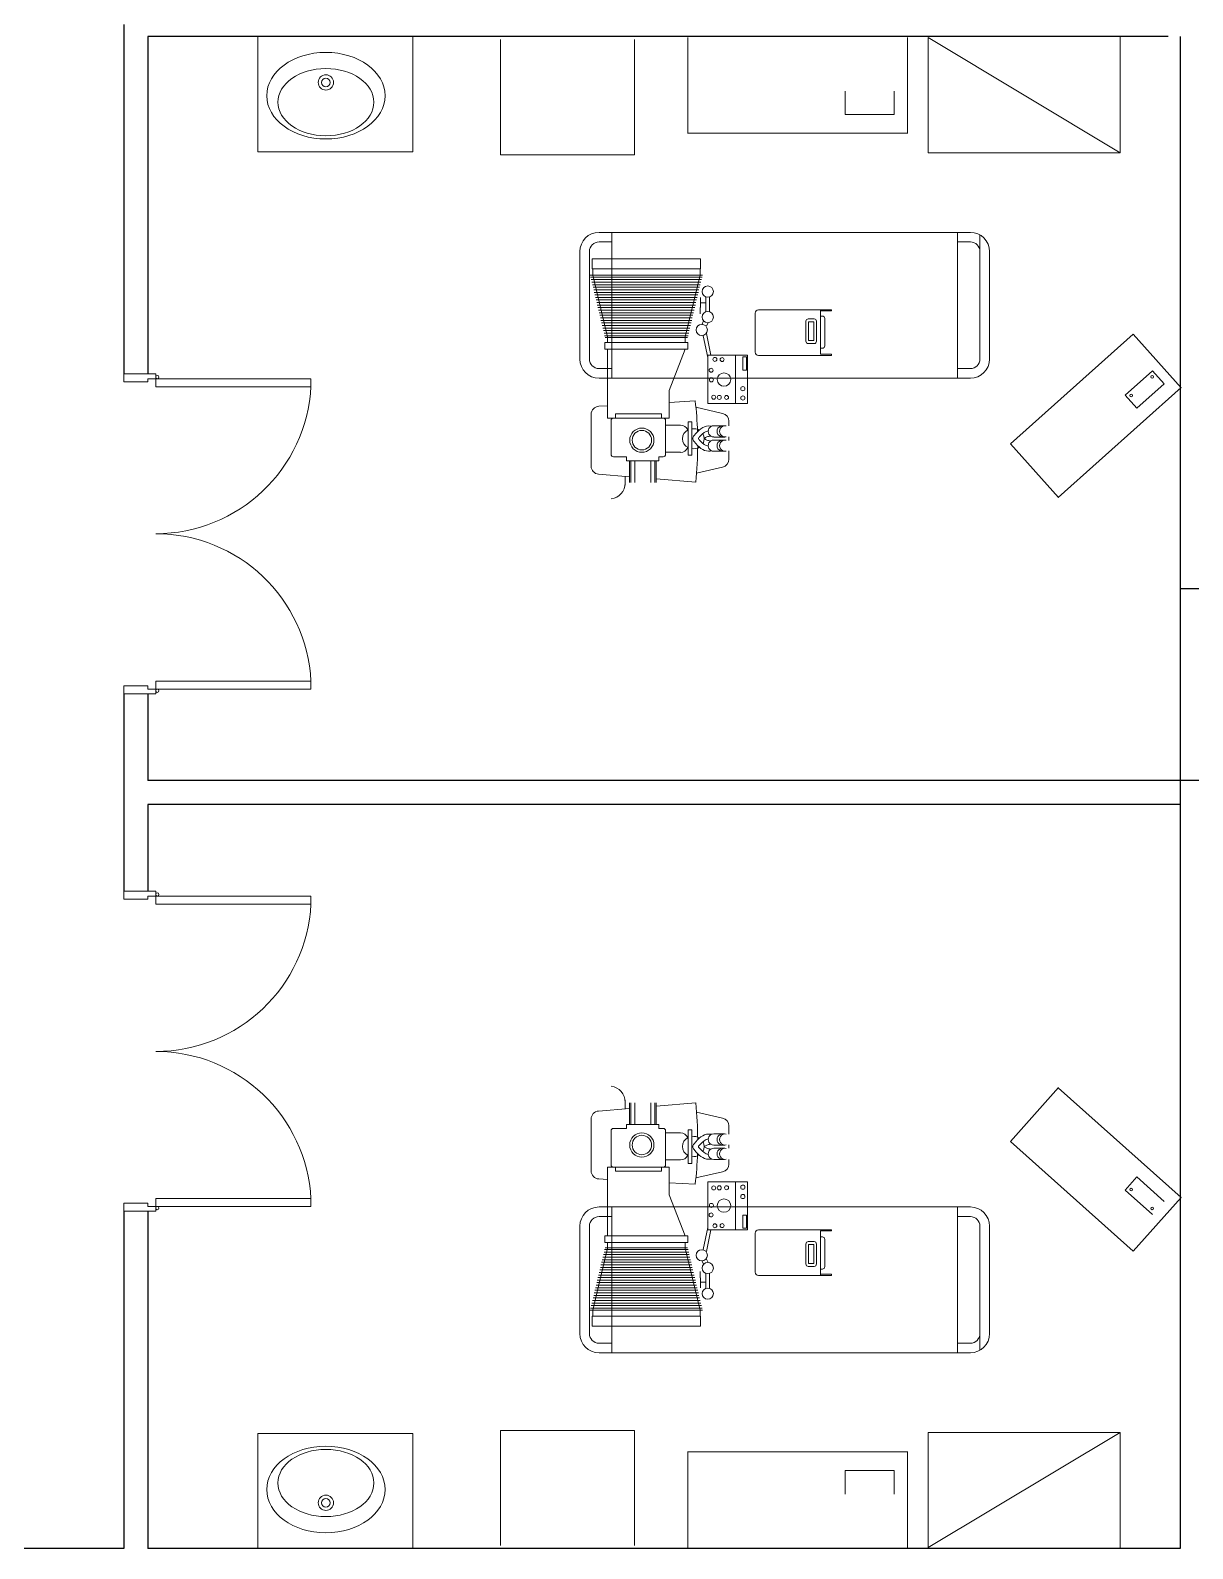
# Model space of a CAD drawing. Extents: x -3700 to 3801, y 313 to 399.
# Drawn here: x 29.34 to 36.6, y 348.68 to 358.16 of the extents above; entities that cross this region are included whole.
import ezdxf
from ezdxf import colors
from ezdxf.entities.mleader import LeaderData, LeaderLine
from ezdxf.math import Vec2, Vec3

# ---------------------------------------------------------------- set-up
doc = ezdxf.new("R2010")
doc.units = 0
doc.header["$LTSCALE"] = 0.15
doc.layers.get('0').update_dxf_attribs({"color": 252})
for name, color, linetype in [('0 sockets', 252, 'Continuous'), ('0 WIRINF', 2, 'Continuous'), ('grocol', 252, 'Continuous')]:
    doc.layers.add(name, color=color, linetype=linetype)
for name, color, linetype, lineweight in [('DOOR', 252, 'Continuous', 20), ('FURNITURE-1', 252, 'Continuous', 9), ('sofa', 252, 'Continuous', 9), ('wall', 252, 'Continuous', 30)]:
    doc.layers.add(name, color=color, linetype=linetype, lineweight=lineweight)

# ---------------------------------------------------------------- blocks, each defined once
blk = doc.blocks.new('ELLIPSE')
blk.add_circle((0.5, 0.5), 0.5)
blk = doc.blocks.new('ARCH')
at = {"layer": 'DOOR'}
for points in [[(30.125, 355.9866), (30.125, 356.0166), (29.925, 356.0166), (29.925, 355.9666), (30.075, 355.9666), (30.075, 355.9866)], [(30.125, 355.9866), (31.095, 355.9866), (31.095, 355.9366), (30.125, 355.9366)], [(30.125, 354.0466), (30.125, 354.0166), (29.925, 354.0166), (29.925, 354.0666), (30.075, 354.0666), (30.075, 354.0466)], [(30.125, 354.0466), (31.095, 354.0466), (31.095, 354.0966), (30.125, 354.0966)], [(30.125, 352.7534), (30.125, 352.7834), (29.925, 352.7834), (29.925, 352.7334), (30.075, 352.7334), (30.075, 352.7534)], [(30.125, 352.7534), (31.095, 352.7534), (31.095, 352.7034), (30.125, 352.7034)], [(30.125, 350.8134), (30.125, 350.7834), (29.925, 350.7834), (29.925, 350.8334), (30.075, 350.8334), (30.075, 350.8134)], [(30.125, 350.8134), (31.095, 350.8134), (31.095, 350.8634), (30.125, 350.8634)]]:
    blk.add_lwpolyline(points, close=True, dxfattribs=at)
for centre in [(30.135, 355.9966), (30.135, 354.0366), (30.135, 352.7634), (30.135, 350.8034)]:
    blk.add_circle(centre, 0.01, dxfattribs=at)
for centre, start, end in [((30.125, 355.9892), 270, 357.04922), ((30.125, 354.0466), 2.95078, 90), ((30.125, 352.7534), 270, 357.04922), ((30.125, 350.8108), 2.95078, 90)]:
    blk.add_arc(centre, 0.9713, start, end, dxfattribs=at)
at = {"layer": 'FURNITURE-1', "ltscale": 0.5}
for p, q in [((30.7636, 358.125), (30.7636, 357.405)), ((31.7306, 358.125), (31.7306, 357.405)), ((32.2798, 357.3859), (32.2798, 358.1059)), ((33.1164, 357.3859), (33.1164, 358.1059)), ((33.4497, 357.5184), (33.4497, 358.1184)), ((34.8218, 357.5184), (34.8218, 358.1184)), ((36.1507, 357.3984), (34.9507, 358.1184)), ((34.9507, 357.3984), (34.9507, 358.1184)), ((36.1507, 358.125), (36.1507, 357.3984)), ((34.4332, 357.6374), (34.4332, 357.7836)), ((34.7379, 357.6374), (34.7379, 357.7836)), ((34.4332, 357.6374), (34.7379, 357.6374)), ((33.4497, 357.5202), (34.8218, 357.5202)), ((31.7306, 357.405), (30.7636, 357.405)), ((32.2798, 357.3859), (33.1164, 357.3859)), ((36.1507, 357.3984), (34.9507, 357.3984)), ((35.1349, 356.9013), (32.9749, 356.9013)), ((35.1349, 356.9013), (32.9749, 356.9013)), ((35.1349, 356.9013), (35.1349, 355.9898)), ((35.1349, 356.9013), (35.2149, 356.9013)), ((35.2749, 356.8852), (35.2749, 356.1098)), ((35.1349, 356.8413), (35.2149, 356.8413)), ((35.3349, 356.7813), (35.3349, 356.1098)), ((35.4654, 355.5795), (36.2324, 356.2655)), ((36.5324, 355.93), (36.2324, 356.2655)), ((35.1349, 356.0498), (35.2149, 356.0498)), ((36.3529, 356.0364), (36.1825, 355.884)), ((36.426, 355.9546), (36.3529, 356.0364)), ((35.1349, 355.9898), (32.9749, 355.9898)), ((35.1349, 355.9898), (32.9749, 355.9898)), ((35.1349, 355.9898), (35.2149, 355.9898)), ((35.7645, 355.2451), (36.5315, 355.9311)), ((36.2556, 355.8023), (36.426, 355.9546)), ((36.2556, 355.8023), (36.1825, 355.884)), ((35.7654, 355.244), (35.4654, 355.5795)), ((35.7654, 351.556), (35.4654, 351.2205)), ((35.7645, 351.5549), (36.5315, 350.8689)), ((35.4654, 351.2205), (36.2324, 350.5345)), ((36.2556, 350.9977), (36.1825, 350.916)), ((36.2556, 350.9977), (36.426, 350.8454)), ((36.3529, 350.7636), (36.1825, 350.916)), ((35.1349, 350.8102), (32.9749, 350.8102)), ((35.1349, 350.8102), (32.9749, 350.8102)), ((35.1349, 349.8987), (35.1349, 350.8102)), ((35.1349, 350.8102), (35.2149, 350.8102)), ((36.5324, 350.87), (36.2324, 350.5345)), ((35.1349, 350.7502), (35.2149, 350.7502)), ((35.2749, 349.9148), (35.2749, 350.6902)), ((35.3349, 350.0187), (35.3349, 350.6902)), ((35.1349, 349.9587), (35.2149, 349.9587)), ((35.1349, 349.8987), (32.9749, 349.8987)), ((35.1349, 349.8987), (32.9749, 349.8987)), ((35.1349, 349.8987), (35.2149, 349.8987)), ((31.7306, 349.395), (30.7636, 349.395)), ((30.7636, 348.675), (30.7636, 349.395)), ((31.7306, 348.675), (31.7306, 349.395)), ((32.2798, 349.4141), (32.2798, 348.6941)), ((32.2798, 349.4141), (33.1164, 349.4141)), ((33.1164, 349.4141), (33.1164, 348.6941)), ((36.1507, 349.4016), (34.9507, 348.6816)), ((36.1507, 349.4016), (34.9507, 349.4016)), ((34.9507, 349.4016), (34.9507, 348.6816)), ((36.1507, 349.4016), (36.1507, 348.6816)), ((33.4497, 349.2816), (33.4497, 348.6816)), ((33.4497, 349.2798), (34.8218, 349.2798)), ((34.8218, 349.2816), (34.8218, 348.6816)), ((34.4332, 349.1626), (34.4332, 349.0164)), ((34.4332, 349.1626), (34.7379, 349.1626)), ((34.7379, 349.1626), (34.7379, 349.0164))]:
    blk.add_line(p, q, dxfattribs=at)
for centre in [(36.3514, 355.9984), (36.2204, 355.8813), (36.2204, 350.9187), (36.3514, 350.8016)]:
    blk.add_circle(centre, 0.00846, dxfattribs=at)
for centre, radius, start, end in [((35.2149, 356.7813), 0.12, 0, 90), ((35.2149, 356.7813), 0.06, 0, 90), ((35.2149, 356.1098), 0.12, 270, 0), ((35.2149, 356.1098), 0.06, 270, 0), ((35.2149, 350.6902), 0.12, 0, 90), ((35.2149, 350.6902), 0.06, 0, 90), ((35.2149, 350.0187), 0.06, 270, 0), ((35.2149, 350.0187), 0.12, 270, 0)]:
    blk.add_arc(centre, radius, start, end, dxfattribs=at)
at = {"layer": 'grocol', "ltscale": 0.5}
blk.add_line((40.3743, 354.6726), (36.5299, 354.6726), dxfattribs=at)
at = {"layer": 'sofa'}
for p, q in [((32.9749, 356.9013), (32.895, 356.9013)), ((32.9749, 356.9013), (32.895, 356.9013)), ((32.9749, 356.9013), (32.9749, 355.9898)), ((32.9749, 356.9013), (32.9749, 355.9898)), ((32.775, 356.7813), (32.775, 356.1098)), ((32.775, 356.7813), (32.775, 356.1098)), ((32.835, 356.7813), (32.835, 356.1098)), ((32.835, 356.7813), (32.835, 356.1098)), ((32.9749, 356.8413), (32.895, 356.8413)), ((32.9749, 356.8413), (32.895, 356.8413)), ((32.852, 356.6729), (32.852, 356.7354)), ((32.852, 356.6729), (32.852, 356.7354)), ((32.852, 356.7354), (33.5289, 356.7354)), ((32.852, 356.7354), (33.5289, 356.7354)), ((33.5289, 356.6729), (33.5289, 356.7354)), ((33.5289, 356.6729), (33.5289, 356.7354)), ((33.5412, 356.6339), (32.8396, 356.6339)), ((33.5412, 356.6339), (32.8396, 356.6339)), ((33.5384, 356.622), (32.8424, 356.622)), ((33.5384, 356.622), (32.8424, 356.622)), ((33.5346, 356.6061), (32.8462, 356.6061)), ((33.5346, 356.6061), (32.8462, 356.6061)), ((33.5308, 356.5901), (32.85, 356.5901)), ((33.5308, 356.5901), (32.85, 356.5901)), ((33.5289, 356.6729), (32.852, 356.6729)), ((33.5289, 356.6729), (32.852, 356.6729)), ((32.8551, 356.6339), (32.8551, 356.6729)), ((32.8551, 356.6339), (32.8551, 356.6729)), ((32.8551, 356.6339), (32.947, 356.2479)), ((32.8551, 356.6339), (32.947, 356.2479)), ((33.5258, 356.6339), (33.4338, 356.2479)), ((33.5258, 356.6339), (33.4338, 356.2479)), ((33.5258, 356.6339), (33.5258, 356.6729)), ((33.527, 356.5742), (32.8538, 356.5742)), ((33.527, 356.5742), (32.8538, 356.5742)), ((33.5232, 356.5583), (32.8576, 356.5583)), ((33.5232, 356.5583), (32.8576, 356.5583)), ((33.5194, 356.5423), (32.8614, 356.5423)), ((33.5194, 356.5423), (32.8614, 356.5423)), ((33.5156, 356.5264), (32.8652, 356.5264)), ((33.5156, 356.5264), (32.8652, 356.5264)), ((33.5118, 356.5105), (32.869, 356.5105)), ((33.5118, 356.5105), (32.869, 356.5105)), ((33.508, 356.4945), (32.8728, 356.4945)), ((33.508, 356.4945), (32.8728, 356.4945)), ((33.5289, 356.4944), (33.5289, 356.4318)), ((33.5289, 356.4944), (33.5289, 356.4318)), ((33.5615, 356.4965), (33.5615, 356.4065)), ((33.5615, 356.4965), (33.5615, 356.4065)), ((33.5854, 356.4965), (33.5854, 356.4065)), ((33.5854, 356.4965), (33.5854, 356.4065)), ((33.5042, 356.4786), (32.8766, 356.4786)), ((33.5042, 356.4786), (32.8766, 356.4786)), ((33.5004, 356.4627), (32.8804, 356.4627)), ((33.5004, 356.4627), (32.8804, 356.4627)), ((33.4966, 356.4467), (32.8842, 356.4467)), ((33.4966, 356.4467), (32.8842, 356.4467)), ((33.4928, 356.4308), (32.888, 356.4308)), ((33.4928, 356.4308), (32.888, 356.4308)), ((33.4891, 356.4149), (32.8918, 356.4149)), ((33.4891, 356.4149), (32.8918, 356.4149)), ((33.4853, 356.3989), (32.8956, 356.3989)), ((33.4853, 356.3989), (32.8956, 356.3989)), ((33.5258, 356.3929), (33.5258, 356.4318)), ((33.5258, 356.3929), (33.5258, 356.4318)), ((33.5615, 356.4599), (33.5289, 356.4599)), ((33.5615, 356.4599), (33.5289, 356.4599)), ((33.8702, 356.1525), (33.8702, 356.3973)), ((33.8702, 356.1525), (33.8702, 356.3973)), ((33.8902, 356.4174), (34.2782, 356.4174)), ((33.8902, 356.4174), (34.2782, 356.4174)), ((34.2684, 356.4174), (34.3471, 356.4174)), ((34.2684, 356.4174), (34.3471, 356.4174)), ((34.2782, 356.4174), (34.2782, 356.1398)), ((34.2782, 356.4174), (34.2782, 356.1398)), ((34.3471, 356.41), (34.2782, 356.41)), ((34.3471, 356.41), (34.2782, 356.41)), ((34.3471, 356.4174), (34.3471, 356.41)), ((34.3471, 356.4174), (34.3471, 356.41)), ((33.4815, 356.383), (32.8994, 356.383)), ((33.4815, 356.383), (32.8994, 356.383)), ((33.4777, 356.3671), (32.9032, 356.3671)), ((33.4777, 356.3671), (32.9032, 356.3671)), ((33.4739, 356.3511), (32.907, 356.3511)), ((33.4739, 356.3511), (32.907, 356.3511)), ((33.4701, 356.3352), (32.9108, 356.3352)), ((33.4701, 356.3352), (32.9108, 356.3352)), ((33.4663, 356.3193), (32.9146, 356.3193)), ((33.4663, 356.3193), (32.9146, 356.3193)), ((33.4625, 356.3033), (32.9184, 356.3033)), ((33.4625, 356.3033), (32.9184, 356.3033)), ((33.5486, 356.3478), (33.5376, 356.3239)), ((33.5762, 356.3368), (33.567, 356.3166)), ((34.1873, 356.3459), (34.1873, 356.2212)), ((34.1873, 356.3459), (34.1873, 356.2212)), ((34.2386, 356.3609), (34.2023, 356.3609)), ((34.2386, 356.3609), (34.2023, 356.3609)), ((34.2043, 356.3429), (34.2363, 356.3429)), ((34.2043, 356.225), (34.2043, 356.3429)), ((34.2043, 356.3429), (34.2363, 356.3429)), ((34.2043, 356.225), (34.2043, 356.3429)), ((34.2363, 356.3429), (34.2363, 356.225)), ((34.2363, 356.3429), (34.2363, 356.225)), ((34.2536, 356.2212), (34.2536, 356.3459)), ((34.2536, 356.2212), (34.2536, 356.3459)), ((34.2782, 356.3781), (34.2902, 356.3781)), ((34.2782, 356.3781), (34.2902, 356.3781)), ((34.3053, 356.3631), (34.3053, 356.1917)), ((34.3053, 356.3631), (34.3053, 356.1917)), ((33.4587, 356.2874), (32.9222, 356.2874)), ((33.4587, 356.2874), (32.9222, 356.2874)), ((33.4549, 356.2715), (32.926, 356.2715)), ((33.4549, 356.2715), (32.926, 356.2715)), ((33.4511, 356.2555), (32.9297, 356.2555)), ((33.4511, 356.2555), (32.9297, 356.2555)), ((32.9318, 356.2123), (32.9318, 356.1711)), ((33.449, 356.2123), (32.9318, 356.2123)), ((33.4484, 356.2444), (32.9324, 356.2444)), ((32.9479, 356.2444), (32.9479, 356.2123)), ((33.433, 356.2444), (33.433, 356.2123)), ((33.449, 356.2123), (33.449, 356.1711)), ((33.5461, 356.2555), (33.5751, 356.1188)), ((33.5658, 356.269), (33.5941, 356.1334)), ((33.5658, 356.269), (33.5941, 356.1334)), ((34.2363, 356.225), (34.2043, 356.225)), ((34.2363, 356.225), (34.2043, 356.225)), ((33.449, 356.1711), (32.9318, 356.1711)), ((32.9479, 356.1711), (32.9479, 355.741)), ((33.433, 356.1711), (33.3328, 355.9132)), ((33.5751, 355.8323), (33.5751, 356.1334)), ((33.5751, 356.1334), (33.8231, 356.1334)), ((33.5751, 356.1334), (33.8231, 356.1334)), ((33.7481, 356.1334), (33.7481, 355.8323)), ((33.7481, 356.1334), (33.7481, 355.8323)), ((33.816, 356.1232), (33.7942, 356.1232)), ((33.7942, 356.1232), (33.7942, 356.0405)), ((33.816, 356.1232), (33.7942, 356.1232)), ((33.7942, 356.1232), (33.7942, 356.0405)), ((33.816, 356.0405), (33.816, 356.1232)), ((33.816, 356.0405), (33.816, 356.1232)), ((33.8231, 356.1334), (33.8231, 355.8323)), ((33.8231, 356.1334), (33.8231, 355.8323)), ((34.2782, 356.1325), (33.8902, 356.1325)), ((34.2782, 356.1325), (33.8902, 356.1325)), ((34.2023, 356.2061), (34.2386, 356.2061)), ((34.2023, 356.2061), (34.2386, 356.2061)), ((34.2684, 356.1325), (34.3471, 356.1325)), ((34.2684, 356.1325), (34.3471, 356.1325)), ((34.2902, 356.1767), (34.2782, 356.1767)), ((34.2902, 356.1767), (34.2782, 356.1767)), ((34.3471, 356.1398), (34.2782, 356.1398)), ((34.3471, 356.1398), (34.2782, 356.1398)), ((34.2782, 356.1325), (34.2782, 356.1325)), ((34.2782, 356.1325), (34.2782, 356.1325)), ((34.3471, 356.1325), (34.3471, 356.1398)), ((34.3471, 356.1325), (34.3471, 356.1398)), ((32.9749, 356.0498), (32.895, 356.0498)), ((33.7942, 356.0405), (33.816, 356.0405)), ((33.7942, 356.0405), (33.816, 356.0405)), ((32.9749, 355.9898), (32.895, 355.9898)), ((33.3328, 355.741), (33.3328, 355.9132)), ((33.3328, 355.8387), (33.4959, 355.8477)), ((33.8231, 355.8323), (33.5751, 355.8323)), ((33.8231, 355.8323), (33.5751, 355.8323)), ((32.8457, 355.4401), (32.8457, 355.7643)), ((32.8931, 355.8144), (32.9479, 355.8174)), ((33.0207, 355.741), (32.9479, 355.741)), ((32.9852, 355.741), (33.2954, 355.741)), ((33.2852, 355.7662), (32.9987, 355.7662)), ((32.9987, 355.7662), (32.9987, 355.741)), ((33.2599, 355.741), (33.3328, 355.741)), ((33.2852, 355.741), (33.2852, 355.7662)), ((33.5001, 355.8083), (33.6669, 355.7701)), ((33.5001, 355.8083), (33.6669, 355.7701)), ((32.9702, 355.5137), (32.9702, 355.726)), ((33.3105, 355.726), (33.3105, 355.5137)), ((33.3105, 355.696), (33.4041, 355.696)), ((33.4508, 355.7174), (33.4757, 355.7174)), ((33.4508, 355.5083), (33.4508, 355.7174)), ((33.4757, 355.7174), (33.4757, 355.5083)), ((33.6118, 355.6925), (33.6767, 355.6925)), ((33.6118, 355.6925), (33.6767, 355.6925)), ((33.7059, 355.7212), (33.7059, 355.6923)), ((33.7059, 355.7212), (33.7059, 355.6923)), ((33.6817, 355.6221), (33.6118, 355.6221)), ((33.6817, 355.6221), (33.6118, 355.6221)), ((33.6817, 355.6035), (33.6118, 355.6035)), ((33.6817, 355.6035), (33.6118, 355.6035)), ((33.7059, 355.623), (33.7059, 355.601)), ((33.7059, 355.623), (33.7059, 355.601)), ((33.0661, 355.4986), (32.9852, 355.4986)), ((33.0661, 355.4986), (33.0661, 355.4734)), ((33.0661, 355.4734), (33.2684, 355.4734)), ((33.0858, 355.3387), (33.0858, 355.4734)), ((33.0942, 355.4734), (33.0942, 355.3387)), ((33.1195, 355.4734), (33.1195, 355.3387)), ((33.2178, 355.4734), (33.2178, 355.3387)), ((33.2431, 355.4734), (33.2431, 355.3387)), ((33.2515, 355.4734), (33.2515, 355.3387)), ((33.2954, 355.4986), (33.2684, 355.4986)), ((33.2684, 355.4734), (33.2684, 355.4986)), ((33.4041, 355.5266), (33.3105, 355.5266)), ((33.4757, 355.5083), (33.4508, 355.5083)), ((33.6118, 355.5332), (33.6767, 355.5332)), ((33.6118, 355.5332), (33.6767, 355.5332)), ((33.7059, 355.535), (33.7059, 355.4832)), ((33.7059, 355.535), (33.7059, 355.4832)), ((33.0858, 355.374), (32.8917, 355.3901)), ((33.0585, 355.3212), (33.0585, 355.3763)), ((33.4989, 355.3397), (33.2515, 355.3603)), ((33.5042, 355.3971), (33.6669, 355.4343)), ((33.5042, 355.3971), (33.6669, 355.4343)), ((33.0585, 351.4788), (33.0585, 351.4237)), ((33.0858, 351.426), (32.8917, 351.4099)), ((33.0858, 351.4613), (33.0858, 351.3266)), ((33.0942, 351.3266), (33.0942, 351.4613)), ((33.1195, 351.3266), (33.1195, 351.4613)), ((33.2178, 351.3266), (33.2178, 351.4613)), ((33.2431, 351.3266), (33.2431, 351.4613)), ((33.2515, 351.3266), (33.2515, 351.4613)), ((33.4989, 351.4603), (33.2515, 351.4397)), ((33.5042, 351.4029), (33.6669, 351.3657)), ((33.5042, 351.4029), (33.6669, 351.3657)), ((32.8457, 351.3599), (32.8457, 351.0357)), ((32.9702, 351.2863), (32.9702, 351.074)), ((33.0661, 351.3014), (32.9852, 351.3014)), ((33.0661, 351.3014), (33.0661, 351.3266)), ((33.0661, 351.3266), (33.2684, 351.3266)), ((33.2684, 351.3266), (33.2684, 351.3014)), ((33.2954, 351.3014), (33.2684, 351.3014)), ((33.3105, 351.074), (33.3105, 351.2863)), ((33.4041, 351.2734), (33.3105, 351.2734)), ((33.4757, 351.2917), (33.4508, 351.2917)), ((33.4508, 351.2917), (33.4508, 351.0826)), ((33.4757, 351.0826), (33.4757, 351.2917)), ((33.7059, 351.265), (33.7059, 351.3168)), ((33.7059, 351.265), (33.7059, 351.3168)), ((33.6118, 351.2668), (33.6767, 351.2668)), ((33.6118, 351.2668), (33.6767, 351.2668)), ((33.6817, 351.1965), (33.6118, 351.1965)), ((33.6817, 351.1965), (33.6118, 351.1965)), ((33.6817, 351.1779), (33.6118, 351.1779)), ((33.6817, 351.1779), (33.6118, 351.1779)), ((33.7059, 351.177), (33.7059, 351.199)), ((33.7059, 351.177), (33.7059, 351.199)), ((33.3105, 351.104), (33.4041, 351.104)), ((33.4508, 351.0826), (33.4757, 351.0826)), ((33.6118, 351.1075), (33.6767, 351.1075)), ((33.6118, 351.1075), (33.6767, 351.1075)), ((33.7059, 351.0788), (33.7059, 351.1077)), ((33.7059, 351.0788), (33.7059, 351.1077)), ((32.9479, 350.6289), (32.9479, 351.059)), ((33.0207, 351.059), (32.9479, 351.059)), ((32.9852, 351.059), (33.2954, 351.059)), ((32.9987, 351.0338), (32.9987, 351.059)), ((33.2852, 351.0338), (32.9987, 351.0338)), ((33.2599, 351.059), (33.3328, 351.059)), ((33.2852, 351.059), (33.2852, 351.0338)), ((33.3328, 351.059), (33.3328, 350.8868)), ((33.5001, 350.9917), (33.6669, 351.0299)), ((33.5001, 350.9917), (33.6669, 351.0299)), ((32.8931, 350.9856), (32.9479, 350.9826)), ((33.3328, 350.9613), (33.4959, 350.9523)), ((33.8231, 350.9677), (33.5751, 350.9677)), ((33.8231, 350.9677), (33.5751, 350.9677)), ((33.5751, 350.9677), (33.5751, 350.6666)), ((33.7481, 350.6666), (33.7481, 350.9677)), ((33.7481, 350.6666), (33.7481, 350.9677)), ((33.8231, 350.6666), (33.8231, 350.9677)), ((33.8231, 350.6666), (33.8231, 350.9677)), ((32.9749, 350.8102), (32.895, 350.8102)), ((32.9749, 349.8987), (32.9749, 350.8102)), ((32.9749, 349.8987), (32.9749, 350.8102)), ((33.433, 350.6289), (33.3328, 350.8868)), ((32.9749, 350.7502), (32.895, 350.7502)), ((33.7942, 350.6768), (33.7942, 350.7595)), ((33.7942, 350.7595), (33.816, 350.7595)), ((33.7942, 350.6768), (33.7942, 350.7595)), ((33.7942, 350.7595), (33.816, 350.7595)), ((33.816, 350.7595), (33.816, 350.6768)), ((33.816, 350.7595), (33.816, 350.6768)), ((32.775, 350.0187), (32.775, 350.6902)), ((32.775, 350.0187), (32.775, 350.6902)), ((32.835, 350.0187), (32.835, 350.6902)), ((32.835, 350.0187), (32.835, 350.6902)), ((33.449, 350.6289), (32.9318, 350.6289)), ((32.9318, 350.5877), (32.9318, 350.6289)), ((33.449, 350.5877), (33.449, 350.6289)), ((33.5461, 350.5445), (33.5751, 350.6812)), ((33.5658, 350.531), (33.5941, 350.6666)), ((33.5658, 350.531), (33.5941, 350.6666)), ((33.5751, 350.6666), (33.8231, 350.6666)), ((33.5751, 350.6666), (33.8231, 350.6666)), ((33.816, 350.6768), (33.7942, 350.6768)), ((33.816, 350.6768), (33.7942, 350.6768)), ((33.8702, 350.6475), (33.8702, 350.4027)), ((33.8702, 350.6475), (33.8702, 350.4027)), ((34.2782, 350.6675), (33.8902, 350.6675)), ((34.2782, 350.6675), (33.8902, 350.6675)), ((34.2684, 350.6675), (34.3471, 350.6675)), ((34.2684, 350.6675), (34.3471, 350.6675)), ((34.2782, 350.6675), (34.2782, 350.6675)), ((34.2782, 350.6675), (34.2782, 350.6675)), ((34.2782, 350.3826), (34.2782, 350.6602)), ((34.2782, 350.3826), (34.2782, 350.6602)), ((34.3471, 350.6602), (34.2782, 350.6602)), ((34.3471, 350.6602), (34.2782, 350.6602)), ((34.2902, 350.6233), (34.2782, 350.6233)), ((34.2902, 350.6233), (34.2782, 350.6233)), ((34.3053, 350.4369), (34.3053, 350.6083)), ((34.3053, 350.4369), (34.3053, 350.6083)), ((34.3471, 350.6675), (34.3471, 350.6602)), ((34.3471, 350.6675), (34.3471, 350.6602)), ((32.8551, 350.1661), (32.947, 350.5521)), ((32.8551, 350.1661), (32.947, 350.5521)), ((33.4549, 350.5285), (32.926, 350.5285)), ((33.4549, 350.5285), (32.926, 350.5285)), ((33.4511, 350.5445), (32.9297, 350.5445)), ((33.4511, 350.5445), (32.9297, 350.5445)), ((33.449, 350.5877), (32.9318, 350.5877)), ((33.4484, 350.5556), (32.9324, 350.5556)), ((32.9479, 350.5556), (32.9479, 350.5877)), ((33.433, 350.5556), (33.433, 350.5877)), ((33.5258, 350.1661), (33.4338, 350.5521)), ((33.5258, 350.1661), (33.4338, 350.5521)), ((34.1873, 350.4541), (34.1873, 350.5788)), ((34.1873, 350.4541), (34.1873, 350.5788)), ((34.2023, 350.5939), (34.2386, 350.5939)), ((34.2023, 350.5939), (34.2386, 350.5939)), ((34.2363, 350.575), (34.2043, 350.575)), ((34.2043, 350.575), (34.2043, 350.4571)), ((34.2363, 350.575), (34.2043, 350.575)), ((34.2043, 350.575), (34.2043, 350.4571)), ((34.2363, 350.4571), (34.2363, 350.575)), ((34.2363, 350.4571), (34.2363, 350.575)), ((34.2536, 350.5788), (34.2536, 350.4541)), ((34.2536, 350.5788), (34.2536, 350.4541)), ((33.4777, 350.4329), (32.9032, 350.4329)), ((33.4777, 350.4329), (32.9032, 350.4329)), ((33.4739, 350.4489), (32.907, 350.4489)), ((33.4739, 350.4489), (32.907, 350.4489)), ((33.4701, 350.4648), (32.9108, 350.4648)), ((33.4701, 350.4648), (32.9108, 350.4648)), ((33.4663, 350.4807), (32.9146, 350.4807)), ((33.4663, 350.4807), (32.9146, 350.4807)), ((33.4625, 350.4967), (32.9184, 350.4967)), ((33.4625, 350.4967), (32.9184, 350.4967)), ((33.4587, 350.5126), (32.9222, 350.5126)), ((33.4587, 350.5126), (32.9222, 350.5126)), ((33.5486, 350.4522), (33.5376, 350.4761)), ((33.5762, 350.4632), (33.567, 350.4834)), ((34.2386, 350.4391), (34.2023, 350.4391)), ((34.2386, 350.4391), (34.2023, 350.4391)), ((34.2043, 350.4571), (34.2363, 350.4571)), ((34.2043, 350.4571), (34.2363, 350.4571)), ((34.2782, 350.4219), (34.2902, 350.4219)), ((34.2782, 350.4219), (34.2902, 350.4219)), ((33.5004, 350.3373), (32.8804, 350.3373)), ((33.5004, 350.3373), (32.8804, 350.3373)), ((33.4966, 350.3533), (32.8842, 350.3533)), ((33.4966, 350.3533), (32.8842, 350.3533)), ((33.4928, 350.3692), (32.888, 350.3692)), ((33.4928, 350.3692), (32.888, 350.3692)), ((33.4891, 350.3851), (32.8918, 350.3851)), ((33.4891, 350.3851), (32.8918, 350.3851)), ((33.4853, 350.4011), (32.8956, 350.4011)), ((33.4853, 350.4011), (32.8956, 350.4011)), ((33.4815, 350.417), (32.8994, 350.417)), ((33.4815, 350.417), (32.8994, 350.417)), ((33.5258, 350.4071), (33.5258, 350.3682)), ((33.5258, 350.4071), (33.5258, 350.3682)), ((33.5289, 350.3056), (33.5289, 350.3682)), ((33.5289, 350.3056), (33.5289, 350.3682)), ((33.5615, 350.3401), (33.5289, 350.3401)), ((33.5615, 350.3401), (33.5289, 350.3401)), ((33.5615, 350.3035), (33.5615, 350.3935)), ((33.5615, 350.3035), (33.5615, 350.3935)), ((33.5854, 350.3035), (33.5854, 350.3935)), ((33.5854, 350.3035), (33.5854, 350.3935)), ((33.8902, 350.3826), (34.2782, 350.3826)), ((33.8902, 350.3826), (34.2782, 350.3826)), ((34.2684, 350.3826), (34.3471, 350.3826)), ((34.2684, 350.3826), (34.3471, 350.3826)), ((34.3471, 350.39), (34.2782, 350.39)), ((34.3471, 350.39), (34.2782, 350.39)), ((34.3471, 350.3826), (34.3471, 350.39)), ((34.3471, 350.3826), (34.3471, 350.39)), ((33.5232, 350.2417), (32.8576, 350.2417)), ((33.5232, 350.2417), (32.8576, 350.2417)), ((33.5194, 350.2577), (32.8614, 350.2577)), ((33.5194, 350.2577), (32.8614, 350.2577)), ((33.5156, 350.2736), (32.8652, 350.2736)), ((33.5156, 350.2736), (32.8652, 350.2736)), ((33.5118, 350.2895), (32.869, 350.2895)), ((33.5118, 350.2895), (32.869, 350.2895)), ((33.508, 350.3055), (32.8728, 350.3055)), ((33.508, 350.3055), (32.8728, 350.3055)), ((33.5042, 350.3214), (32.8766, 350.3214)), ((33.5042, 350.3214), (32.8766, 350.3214)), ((33.5412, 350.1661), (32.8396, 350.1661)), ((33.5412, 350.1661), (32.8396, 350.1661)), ((33.5384, 350.178), (32.8424, 350.178)), ((33.5384, 350.178), (32.8424, 350.178)), ((33.5346, 350.1939), (32.8462, 350.1939)), ((33.5346, 350.1939), (32.8462, 350.1939)), ((33.5308, 350.2099), (32.85, 350.2099)), ((33.5308, 350.2099), (32.85, 350.2099)), ((33.527, 350.2258), (32.8538, 350.2258)), ((33.527, 350.2258), (32.8538, 350.2258)), ((32.8551, 350.1661), (32.8551, 350.1271)), ((32.8551, 350.1661), (32.8551, 350.1271)), ((33.5258, 350.1661), (33.5258, 350.1271)), ((33.5258, 350.1661), (33.5258, 350.1271)), ((32.852, 350.1271), (32.852, 350.0646)), ((33.5289, 350.1271), (32.852, 350.1271)), ((32.852, 350.1271), (32.852, 350.0646)), ((33.5289, 350.1271), (32.852, 350.1271)), ((32.852, 350.0646), (33.5289, 350.0646)), ((32.852, 350.0646), (33.5289, 350.0646)), ((33.5289, 350.1271), (33.5289, 350.0646)), ((32.9749, 349.9587), (32.895, 349.9587)), ((32.9749, 349.9587), (32.895, 349.9587)), ((32.9749, 349.8987), (32.895, 349.8987)), ((32.9749, 349.8987), (32.895, 349.8987))]:
    blk.add_line(p, q, dxfattribs=at)
for centre, radius in [((31.1882, 357.8384), 0.048), ((31.1882, 357.8384), 0.027), ((33.5744, 356.5314), 0.0349), ((33.5744, 356.5314), 0.0349), ((33.5744, 356.3716), 0.0349), ((33.5744, 356.3716), 0.0349), ((33.5369, 356.2915), 0.0349), ((33.6187, 356.1074), 0.0125), ((33.6187, 356.1074), 0.0125), ((33.6639, 356.1065), 0.0125), ((33.6639, 356.1065), 0.0125), ((33.5953, 356.0397), 0.0125), ((33.5953, 356.0397), 0.0125), ((33.6756, 355.9812), 0.0418), ((33.6756, 355.9812), 0.0418), ((33.597, 355.9796), 0.0125), ((33.597, 355.9796), 0.0125), ((33.7934, 355.9244), 0.0134), ((33.7934, 355.9244), 0.0134), ((33.6112, 355.871), 0.0125), ((33.6112, 355.871), 0.0125), ((33.6463, 355.8701), 0.0125), ((33.6463, 355.8701), 0.0125), ((33.6914, 355.8693), 0.0125), ((33.6914, 355.8693), 0.0125), ((33.7934, 355.866), 0.0134), ((33.7934, 355.866), 0.0134), ((33.1624, 355.6025), 0.0758), ((33.1624, 355.6025), 0.0607), ((33.1624, 351.1975), 0.0758), ((33.1624, 351.1975), 0.0607), ((33.6112, 350.929), 0.0125), ((33.6112, 350.929), 0.0125), ((33.6463, 350.9299), 0.0125), ((33.6463, 350.9299), 0.0125), ((33.6914, 350.9307), 0.0125), ((33.6914, 350.9307), 0.0125), ((33.7934, 350.934), 0.0134), ((33.7934, 350.934), 0.0134), ((33.597, 350.8204), 0.0125), ((33.597, 350.8204), 0.0125), ((33.6756, 350.8188), 0.0418), ((33.6756, 350.8188), 0.0418), ((33.7934, 350.8756), 0.0134), ((33.7934, 350.8756), 0.0134), ((33.5953, 350.7603), 0.0125), ((33.5953, 350.7603), 0.0125), ((33.6187, 350.6926), 0.0125), ((33.6187, 350.6926), 0.0125), ((33.6639, 350.6935), 0.0125), ((33.6639, 350.6935), 0.0125), ((33.5369, 350.5085), 0.0349), ((33.5744, 350.4284), 0.0349), ((33.5744, 350.4284), 0.0349), ((33.5744, 350.2686), 0.0349), ((33.5744, 350.2686), 0.0349), ((31.1882, 348.9616), 0.048), ((31.1882, 348.9616), 0.027)]:
    blk.add_circle(centre, radius, dxfattribs=at)
for centre, radius, start, end in [((32.895, 356.7813), 0.12, 90, 180), ((32.895, 356.7813), 0.12, 90, 180), ((32.895, 356.7813), 0.06, 90, 180), ((32.895, 356.7813), 0.06, 90, 180), ((33.8902, 356.3973), 0.0201, 90, 180), ((33.8902, 356.3973), 0.0201, 90, 180), ((34.2023, 356.3459), 0.0151, 90, 180), ((34.2023, 356.3459), 0.0151, 90, 180), ((34.2386, 356.3459), 0.0151, 0, 90), ((34.2386, 356.3459), 0.0151, 0, 90), ((34.2902, 356.3631), 0.0151, 360, 90), ((34.2902, 356.3631), 0.0151, 360, 90), ((34.2023, 356.2212), 0.0151, 180, 270), ((34.2023, 356.2212), 0.0151, 180, 270), ((34.2386, 356.2212), 0.0151, 270, 360), ((34.2386, 356.2212), 0.0151, 270, 360), ((33.8902, 356.1525), 0.0201, 180, 270), ((33.8902, 356.1525), 0.0201, 180, 270), ((34.2902, 356.1917), 0.0151, 270, 0), ((34.2902, 356.1917), 0.0151, 270, 0), ((32.895, 356.1098), 0.12, 180, 270), ((32.895, 356.1098), 0.06, 180, 270), ((31.2034, 355.58), 2.308, 1.87059, 6.66011), ((32.8959, 355.7643), 0.0502, 93.1667, 180), ((32.9852, 355.726), 0.0151, 90, 180), ((33.2954, 355.726), 0.0151, 360, 90), ((33.6557, 355.7212), 0.0502, 0, 77.11472), ((33.6557, 355.7212), 0.0502, 0, 77.11472), ((33.4041, 355.6458), 0.0502, 24.38403, 90), ((33.477, 355.6116), 0.0613, 115.36975, 244.63025), ((33.4895, 355.6116), 0.0628, 59.69869, 102.69557), ((33.4895, 355.6116), 0.0628, 331.34351, 30.38537), ((33.6117, 355.6576), 0.0348, 89.75315, 270.24685), ((33.6117, 355.6576), 0.0348, 89.75315, 270.24685), ((33.6669, 355.6576), 0.0348, 79.70636, 280.29364), ((33.6669, 355.6576), 0.0348, 79.70636, 280.29364), ((33.6822, 355.6576), 0.0348, 79.70636, 280.29364), ((33.6822, 355.6576), 0.0348, 79.70636, 280.29364), ((33.4041, 355.5767), 0.0502, 270, 336.32455), ((33.4895, 355.6116), 0.0628, 257.30443, 302.07479), ((31.2034, 355.58), 2.308, 354.02385, 359.72675), ((33.6117, 355.568), 0.0348, 89.75315, 270.24685), ((33.6117, 355.568), 0.0348, 89.75315, 270.24685), ((33.6669, 355.568), 0.0348, 79.70636, 280.29364), ((33.6669, 355.568), 0.0348, 79.70636, 280.29364), ((33.6822, 355.568), 0.0348, 79.70636, 280.29364), ((33.6822, 355.568), 0.0348, 79.70636, 280.29364), ((32.9852, 355.5137), 0.0151, 180, 270), ((33.2954, 355.5137), 0.0151, 270, 0), ((33.6557, 355.4832), 0.0502, 282.88528, 0), ((33.6557, 355.4832), 0.0502, 282.88528, 0), ((32.8959, 355.4401), 0.0502, 180, 265.25597), ((32.9582, 355.3348), 0.1004, 277.12024, 360), ((32.9582, 351.4652), 0.1004, 0, 82.87976), ((32.8959, 351.3599), 0.0502, 94.74403, 180), ((31.2034, 351.22), 2.308, 0.27325, 5.97615), ((32.9852, 351.2863), 0.0151, 90, 180), ((33.2954, 351.2863), 0.0151, 360, 90), ((33.4041, 351.2233), 0.0502, 23.67545, 90), ((33.6557, 351.3168), 0.0502, 0, 77.11472), ((33.6557, 351.3168), 0.0502, 0, 77.11472), ((33.477, 351.1884), 0.0613, 115.36975, 244.63025), ((33.4895, 351.1884), 0.0628, 57.92521, 102.69557), ((33.4895, 351.1884), 0.0628, 329.61463, 28.65649), ((33.6117, 351.232), 0.0348, 89.75315, 270.24685), ((33.6117, 351.232), 0.0348, 89.75315, 270.24685), ((33.6669, 351.232), 0.0348, 79.70636, 280.29364), ((33.6669, 351.232), 0.0348, 79.70636, 280.29364), ((33.6822, 351.232), 0.0348, 79.70636, 280.29364), ((33.6822, 351.232), 0.0348, 79.70636, 280.29364), ((33.4041, 351.1542), 0.0502, 270, 335.61597), ((33.4895, 351.1884), 0.0628, 257.30443, 300.30131), ((31.2034, 351.22), 2.308, 353.33989, 358.12941), ((33.6117, 351.1424), 0.0348, 89.75315, 270.24685), ((33.6117, 351.1424), 0.0348, 89.75315, 270.24685), ((33.6669, 351.1424), 0.0348, 79.70636, 280.29364), ((33.6669, 351.1424), 0.0348, 79.70636, 280.29364), ((33.6822, 351.1424), 0.0348, 79.70636, 280.29364), ((33.6822, 351.1424), 0.0348, 79.70636, 280.29364), ((32.8959, 351.0357), 0.0502, 180, 266.8333), ((32.9852, 351.074), 0.0151, 180, 270), ((33.2954, 351.074), 0.0151, 270, 0), ((33.6557, 351.0788), 0.0502, 282.88528, 0), ((33.6557, 351.0788), 0.0502, 282.88528, 0), ((32.895, 350.6902), 0.12, 90, 180), ((32.895, 350.6902), 0.06, 90, 180), ((33.8902, 350.6475), 0.0201, 90, 180), ((33.8902, 350.6475), 0.0201, 90, 180), ((34.2902, 350.6083), 0.0151, 360, 90), ((34.2902, 350.6083), 0.0151, 360, 90), ((34.2023, 350.5788), 0.0151, 90, 180), ((34.2023, 350.5788), 0.0151, 90, 180), ((34.2386, 350.5788), 0.0151, 0, 90), ((34.2386, 350.5788), 0.0151, 0, 90), ((34.2023, 350.4541), 0.0151, 180, 270), ((34.2023, 350.4541), 0.0151, 180, 270), ((34.2386, 350.4541), 0.0151, 270, 360), ((34.2386, 350.4541), 0.0151, 270, 360), ((34.2902, 350.4369), 0.0151, 270, 0), ((34.2902, 350.4369), 0.0151, 270, 0), ((33.8902, 350.4027), 0.0201, 180, 270), ((33.8902, 350.4027), 0.0201, 180, 270), ((32.895, 350.0187), 0.12, 180, 270), ((32.895, 350.0187), 0.12, 180, 270), ((32.895, 350.0187), 0.06, 180, 270), ((32.895, 350.0187), 0.06, 180, 270)]:
    blk.add_arc(centre, radius, start, end, dxfattribs=at)
for points, knots in [([(33.4803, 355.6128), (33.4796, 355.6187), (33.5122, 355.662), (33.5495, 355.6951), (33.5924, 355.6908), (33.599, 355.6901)], [0.0199837, 0.0199837, 0.0199837, 0.0199837, 0.0586044, 0.2738561, 0.3130564, 0.3130564, 0.3130564, 0.3130564]), ([(33.4803, 355.6128), (33.4796, 355.6187), (33.5122, 355.662), (33.5495, 355.6951), (33.5924, 355.6908), (33.599, 355.6901)], [0.0199837, 0.0199837, 0.0199837, 0.0199837, 0.0586044, 0.2738561, 0.3130564, 0.3130564, 0.3130564, 0.3130564]), ([(33.5156, 355.6128), (33.5167, 355.6173), (33.5405, 355.6416), (33.5593, 355.6586), (33.577, 355.661)], [0.0271868, 0.0271868, 0.0271868, 0.0271868, 0.0586044, 0.18639, 0.18639, 0.18639, 0.18639]), ([(33.4803, 355.6128), (33.4796, 355.607), (33.5122, 355.5637), (33.5495, 355.5305), (33.5924, 355.5348), (33.599, 355.5356)], [0.0199837, 0.0199837, 0.0199837, 0.0199837, 0.0586044, 0.2738561, 0.3130564, 0.3130564, 0.3130564, 0.3130564]), ([(33.4803, 355.6128), (33.4796, 355.607), (33.5122, 355.5637), (33.5495, 355.5305), (33.5924, 355.5348), (33.599, 355.5356)], [0.0199837, 0.0199837, 0.0199837, 0.0199837, 0.0586044, 0.2738561, 0.3130564, 0.3130564, 0.3130564, 0.3130564]), ([(33.5156, 355.6128), (33.5167, 355.6083), (33.5405, 355.5841), (33.5593, 355.5671), (33.577, 355.5647)], [0.0271868, 0.0271868, 0.0271868, 0.0271868, 0.0586044, 0.18639, 0.18639, 0.18639, 0.18639]), ([(33.5917, 355.6284), (33.5836, 355.627), (33.569, 355.6246), (33.5567, 355.6168), (33.5515, 355.6128)], [0, 0, 0, 0, 0.04822204, 0.08732286, 0.08732286, 0.08732286, 0.08732286]), ([(33.5917, 355.6284), (33.5836, 355.627), (33.569, 355.6246), (33.5567, 355.6168), (33.5515, 355.6128)], [0, 0, 0, 0, 0.04822204, 0.08732286, 0.08732286, 0.08732286, 0.08732286]), ([(33.5917, 355.5973), (33.5836, 355.5986), (33.569, 355.601), (33.5567, 355.6088), (33.5515, 355.6128)], [0, 0, 0, 0, 0.04822204, 0.08732286, 0.08732286, 0.08732286, 0.08732286]), ([(33.5917, 355.5973), (33.5836, 355.5986), (33.569, 355.601), (33.5567, 355.6088), (33.5515, 355.6128)], [0, 0, 0, 0, 0.04822204, 0.08732286, 0.08732286, 0.08732286, 0.08732286]), ([(33.4803, 351.1872), (33.4796, 351.193), (33.5122, 351.2363), (33.5495, 351.2695), (33.5924, 351.2652), (33.599, 351.2644)], [0.0199837, 0.0199837, 0.0199837, 0.0199837, 0.0586044, 0.2738561, 0.3130564, 0.3130564, 0.3130564, 0.3130564]), ([(33.4803, 351.1872), (33.4796, 351.193), (33.5122, 351.2363), (33.5495, 351.2695), (33.5924, 351.2652), (33.599, 351.2644)], [0.0199837, 0.0199837, 0.0199837, 0.0199837, 0.0586044, 0.2738561, 0.3130564, 0.3130564, 0.3130564, 0.3130564]), ([(33.4803, 351.1872), (33.4796, 351.1813), (33.5122, 351.138), (33.5495, 351.1049), (33.5924, 351.1092), (33.599, 351.1099)], [0.0199837, 0.0199837, 0.0199837, 0.0199837, 0.0586044, 0.2738561, 0.3130564, 0.3130564, 0.3130564, 0.3130564]), ([(33.4803, 351.1872), (33.4796, 351.1813), (33.5122, 351.138), (33.5495, 351.1049), (33.5924, 351.1092), (33.599, 351.1099)], [0.0199837, 0.0199837, 0.0199837, 0.0199837, 0.0586044, 0.2738561, 0.3130564, 0.3130564, 0.3130564, 0.3130564]), ([(33.5156, 351.1872), (33.5167, 351.1917), (33.5405, 351.2159), (33.5593, 351.2329), (33.577, 351.2353)], [0.0271868, 0.0271868, 0.0271868, 0.0271868, 0.0586044, 0.18639, 0.18639, 0.18639, 0.18639]), ([(33.5156, 351.1872), (33.5167, 351.1827), (33.5405, 351.1584), (33.5593, 351.1414), (33.577, 351.139)], [0.0271868, 0.0271868, 0.0271868, 0.0271868, 0.0586044, 0.18639, 0.18639, 0.18639, 0.18639]), ([(33.5917, 351.2027), (33.5836, 351.2014), (33.569, 351.199), (33.5567, 351.1912), (33.5515, 351.1872)], [0, 0, 0, 0, 0.04822204, 0.08732286, 0.08732286, 0.08732286, 0.08732286]), ([(33.5917, 351.2027), (33.5836, 351.2014), (33.569, 351.199), (33.5567, 351.1912), (33.5515, 351.1872)], [0, 0, 0, 0, 0.04822204, 0.08732286, 0.08732286, 0.08732286, 0.08732286]), ([(33.5917, 351.1716), (33.5836, 351.173), (33.569, 351.1754), (33.5567, 351.1832), (33.5515, 351.1872)], [0, 0, 0, 0, 0.04822204, 0.08732286, 0.08732286, 0.08732286, 0.08732286]), ([(33.5917, 351.1716), (33.5836, 351.173), (33.569, 351.1754), (33.5567, 351.1832), (33.5515, 351.1872)], [0, 0, 0, 0, 0.04822204, 0.08732286, 0.08732286, 0.08732286, 0.08732286])]:
    blk.add_open_spline(points, degree=3, knots=knots, dxfattribs=at)
at = {"layer": 'wall'}
for p, q in [((29.925, 358.2), (29.925, 356.0166)), ((30.075, 358.125), (30.075, 356.0166)), ((31.725, 358.125), (30.075, 358.125)), ((36.45, 358.125), (31.7089, 358.125)), ((36.525, 358.125), (36.525, 348.675)), ((29.925, 354.0166), (29.925, 353.4)), ((30.075, 354.0166), (30.075, 353.475)), ((29.925, 353.475), (29.925, 352.7834)), ((36.675, 353.475), (30.075, 353.475)), ((36.525, 353.325), (30.075, 353.325)), ((30.075, 353.325), (30.075, 352.7834)), ((29.925, 350.7834), (29.925, 348.675)), ((30.075, 350.7834), (30.075, 348.675)), ((29.925, 348.675), (27.075, 348.675)), ((36.525, 348.675), (30.075, 348.675))]:
    blk.add_line(p, q, dxfattribs=at)
at = {"layer": 'sofa'}
for p, xscale, yscale, zscale in [((30.8186, 357.4848), 0.7391999999999825, 0.5412000000000035, 0.7391999999999825), ((30.8882, 357.5048), 0.6000000000000227, 0.4200000000000159, 0.6000000000000227)]:
    blk.add_blockref('ELLIPSE', p, dxfattribs=dict(at, xscale=xscale, yscale=yscale, zscale=zscale))
at = {"layer": 'sofa', "extrusion": (0, 0, -1), "rotation": 180}
for p, xscale, yscale, zscale in [((-30.8186, 349.3152), 0.7391999999999825, 0.5412000000000035, -0.7392000000000001), ((-30.8882, 349.2952), 0.6000000000000227, 0.4200000000000159, -0.6)]:
    blk.add_blockref('ELLIPSE', p, dxfattribs=dict(at, xscale=xscale, yscale=yscale, zscale=zscale))

msp = doc.modelspace()

# ---------------------------------------------------------------- block references
at = {"layer": '0 sockets', "color": 3}
msp.add_blockref('ARCH', (0, 0), dxfattribs=at)

# ---------------------------------------------------------------- leaders
at = {"layer": '0 WIRINF', "color": 3}
ml = msp.add_multileader_mtext('Standard', dxfattribs=at)
ml.set_content(' UTP CAT6 CABLE\\P?20 MM EXPOSED UPVC COND\\PTYPICAL', color=3)
ml.set_leader_properties()
ml.build(insert=Vec2(0, 0))
ml.multileader.update_dxf_attribs({"text_right_attachment_type": 6, "dogleg_length": 0.05, "arrow_head_size": 0.2})
ctx = ml.context
ctx.base_point, ctx.char_height, ctx.arrow_head_size, ctx.landing_gap_size = Vec3(16.62424, 350.01535), 0.05, 0.2, 0.01
ctx.right_attachment = 6
notes = []
notes.append((ctx, [(0, (1, 1, 0), (16.57424, 350.01535), (1, 0), 0.05, [(0, [(15.77924, 349.09869)], 0, [])])]))
ctx.mtext.insert, ctx.mtext.width, ctx.mtext.flow_direction = Vec3(16.63424, 350.04035), 3712.5, 5
for ctx, leaders in notes:
    for number, flags, end, landing, length, lines in leaders:
        leader = LeaderData()
        leader.index, (leader.has_last_leader_line, leader.has_dogleg_vector, leader.attachment_direction) = number, flags
        leader.last_leader_point, leader.dogleg_vector, leader.dogleg_length = Vec3(end), Vec3(landing), length
        for number, points, colour, breaks in lines:
            line = LeaderLine()
            line.index, line.vertices, line.color, line.breaks = number, Vec3.list(points), colors.encode_raw_color(colour), breaks
            leader.lines.append(line)
        ctx.leaders.append(leader)

doc.saveas('drawing.dxf')
